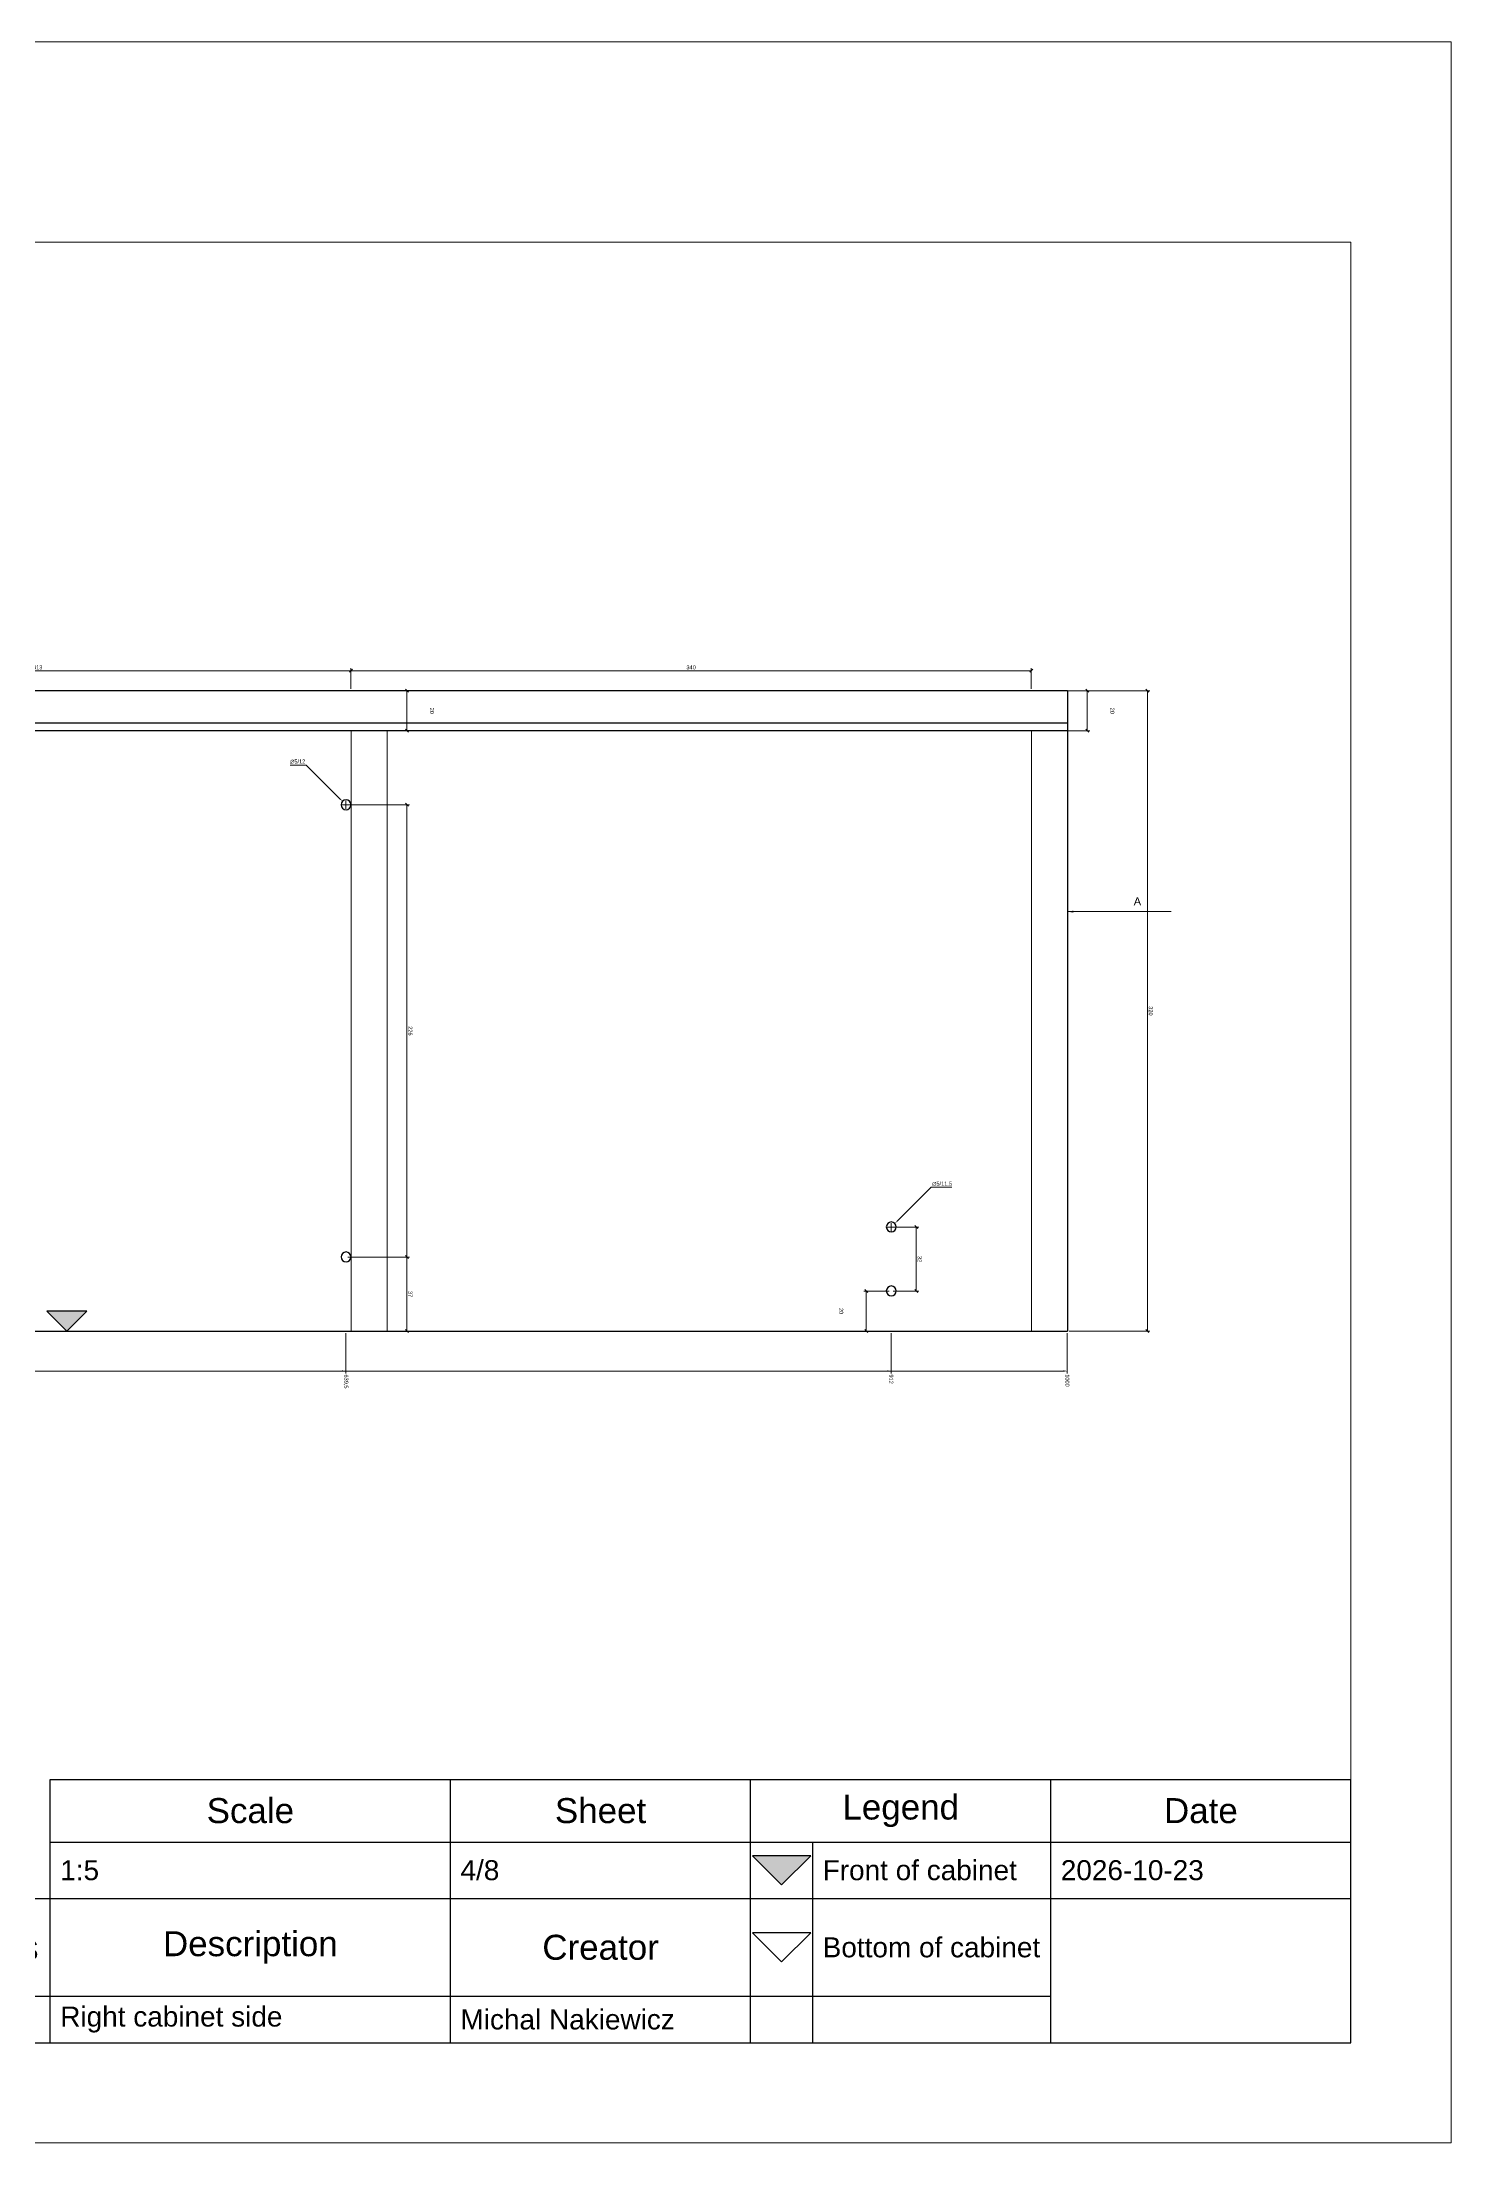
# Paper-space layout 'Right cabinet side' of a CAD drawing. Header units: millimetres. Extents: x -4 to 1481, y -4 to 1046.
# Drawn here: x 777 to 1481, y -4 to 1046 of the extents above; entities that cross this region are included whole.
import ezdxf

# ---------------------------------------------------------------- set-up
doc = ezdxf.new("R2010")
doc.units = ezdxf.units.MM
doc.layers.get('0').update_dxf_attribs({"true_color": 0xc2ced6})
for name, color, linetype, true_color in [('New project_New cabinet_Right cabinet side_Machining group1_View from above', 1, 'Continuous', 0xff0000), ('New project_New cabinet_Right cabinet side_Machining group_View from above', 1, 'Continuous', 0xff0000), ('New project_New cabinet_Right cabinet side_View from above', 1, 'Continuous', 0xff0000)]:
    doc.layers.add(name, color=color, linetype=linetype, true_color=true_color)
doc.layers.add('TitleBlock', color=7, linetype='Continuous')
doc.styles.add('Blum_Dimension', font='arial.ttf', dxfattribs={"height": 2})
doc.styles.add('Blum_Titleblock_Header', font='arial.ttf', dxfattribs={"height": 2.5})
doc.styles.add('Blum_Titleblock_Value', font='arial.ttf', dxfattribs={"height": 2})
doc.styles.add('Blum_ViewInfo', font='arial.ttf', dxfattribs={"height": 4})
doc.dimstyles.new('Blum_Chain', dxfattribs={"dimtxt": 2, "dimasz": 2, "dimexe": 1.25, "dimexo": 1, "dimtad": 0, "dimjust": 4, "dimtih": 1, "dimtoh": 1, "dimtxsty": 'Blum_Dimension', "dimblk1": 'DOTSMALL', "dimsah": 1, "dimcen": 2, "dimadec": 0, "dimazin": 2, "dimtfac": 1, "dimtix": 1, "dimtmove": 0, "dimatfit": 3, "dimldrblk": 'OBLIQUE', "dimfxl": 0, "dimlwd": 5, "dimlwe": 5, "dimarcsym": 0})
doc.dimstyles.new('Blum_Default', dxfattribs={"dimtxt": 2, "dimasz": 1.5, "dimexe": 1.25, "dimexo": 1, "dimtad": 1, "dimtxsty": 'Blum_Dimension', "dimblk": 'OBLIQUE', "dimcen": 2, "dimadec": 0, "dimazin": 2, "dimtfac": 1, "dimtix": 1, "dimtmove": 0, "dimatfit": 3, "dimfxl": 0, "dimlwd": 5, "dimlwe": 5, "dimarcsym": 0})
doc.dimstyles.new('Blum_Default$4', dxfattribs={"dimtxt": 2, "dimasz": 1.5, "dimexe": 1.25, "dimexo": 1, "dimtad": 1, "dimtih": 1, "dimtoh": 1, "dimtxsty": 'Blum_Dimension', "dimblk1": 'OBLIQUE', "dimsah": 1, "dimcen": 2, "dimadec": 0, "dimazin": 2, "dimtfac": 1, "dimtofl": 0, "dimtmove": 0, "dimatfit": 3, "dimfxl": 0, "dimlwd": 5, "dimlwe": 5, "dimarcsym": 0})
doc.dimstyles.new('Blum_ViewInfo', dxfattribs={"dimtxt": 4, "dimasz": 3, "dimexe": 1.25, "dimexo": 1, "dimtad": 1, "dimtxsty": 'Blum_ViewInfo', "dimblk": 'OBLIQUE', "dimcen": 0, "dimadec": 0, "dimazin": 2, "dimtfac": 1, "dimtofl": 0, "dimtmove": 0, "dimatfit": 2, "dimfxl": 0, "dimlwd": 20, "dimlwe": 20, "dimarcsym": 0})

# ---------------------------------------------------------------- blocks, each defined once
blk = doc.blocks.new('Blum_Trinagle_Outline')
blk.add_lwpolyline([(0, 0), (2, 2), (-2, 2)], close=True)
blk = doc.blocks.new('Blum_Trinagle_Filled')
h = blk.add_hatch(color=256)
h.dxf.hatch_style = 1
h.paths.add_polyline_path([(2, 2), (-2, 2), (0, 0)])
blk.add_lwpolyline([(0, 0), (2, 2), (-2, 2)], close=True)
blk = doc.blocks.new('*T134')
at = {"layer": 'TitleBlock', "color": 0, "linetype": 'ByBlock', "lineweight": -2, "transparency": 16777216}
for p, q in [((147, 26.32), (277, 26.32)), ((147, 0), (147, 26.32)), ((187, 0), (187, 26.32)), ((217, 0), (217, 26.32)), ((247, 0), (247, 26.32)), ((277, 0), (277, 26.32)), ((147, 20.08), (277, 20.08)), ((223.2, 0), (223.2, 20.08)), ((0, 14.42), (277, 14.42)), ((0, 0), (0, 14.42)), ((40, 0), (40, 14.42)), ((80, 0), (80, 14.42)), ((120, 0), (120, 14.42)), ((0, 4.67), (247, 4.67)), ((0, 0), (277, 0))]:
    blk.add_line(p, q, dxfattribs=at)
at = {"layer": 'TitleBlock', "color": 0, "lineweight": 0, "transparency": 16777216, "xscale": 1.45, "yscale": 1.45, "zscale": 1.45}
for name, p in [('Blum_Trinagle_Filled', (220.1, 15.8)), ('Blum_Trinagle_Outline', (220.1, 8.09))]:
    blk.add_blockref(name, p, dxfattribs=at)
at = {"layer": 'TitleBlock', "color": 0, "lineweight": 0, "transparency": 16777216}
for s, insert, char_height, width, attachment_point, style in [('Scale', (167, 23.2), 2.5, 37, 5, 'Blum_Titleblock_Header'), ('Sheet', (202, 23.2), 2.5, 27, 5, 'Blum_Titleblock_Header'), ('Legend', (232, 23.2), 2.5, 27, 5, 'Blum_Titleblock_Header'), ('Date', (262, 23.2), 2.5, 27, 5, 'Blum_Titleblock_Header'), ('1:5', (148, 17.25), 2, 38, 4, 'Blum_Titleblock_Value'), ('4/8', (188, 17.25), 2, 28, 4, 'Blum_Titleblock_Value'), ('Front of cabinet', (224.2, 17.25), 2, 21.8, 4, 'Blum_Titleblock_Value'), ('2026-10-23', (248, 17.25), 2, 28, 4, 'Blum_Titleblock_Value'), ('Project', (20, 9.54), 2.5, 37, 5, 'Blum_Titleblock_Header'), ('Cabinet', (60, 9.54), 2.5, 37, 5, 'Blum_Titleblock_Header'), ('Drawing number', (100, 9.54), 2.5, 37, 5, 'Blum_Titleblock_Header'), ('Number of units', (133.5, 9.54), 2.5, 24, 5, 'Blum_Titleblock_Header'), ('Description', (167, 9.54), 2.5, 37, 5, 'Blum_Titleblock_Header'), ('Creator', (202, 9.54), 2.5, 27, 5, 'Blum_Titleblock_Header'), ('Bottom of cabinet', (224.2, 9.54), 2, 21.8, 4, 'Blum_Titleblock_Value'), ('New project', (1, 2.33), 2, 38, 4, 'Blum_Titleblock_Value'), ('New cabinet', (41, 2.33), 2, 38, 4, 'Blum_Titleblock_Value'), ('1', (121, 2.33), 2, 25, 4, 'Blum_Titleblock_Value'), ('Right cabinet side', (148, 2.33), 2, 38, 4, 'Blum_Titleblock_Value'), ('Michal Nakiewicz', (188, 2.33), 2, 28, 4, 'Blum_Titleblock_Value')]:
    blk.add_mtext(s, dxfattribs=dict(at, insert=insert, char_height=char_height, width=width, attachment_point=attachment_point, style=style))
blk = doc.blocks.new('TitleBlock_Right cabinet side')
at = {"layer": 'TitleBlock', "lineweight": 0, "transparency": 33554684}
for points in [[(-0.79, -0.79, 0), (-0.79, 209.21, 0), (296.21, 209.21, 0), (296.21, -0.79, 0)], [(9.21, 9.21, 0), (9.21, 189.21, 0), (286.21, 189.21, 0), (286.21, 9.21, 0)]]:
    blk.add_polyline3d(points, close=True, dxfattribs=at)
blk.add_blockref('*T134', (9.21, 9.21))
blk = doc.blocks.new('_DotSmall')
at = {"color": 0, "linetype": 'ByBlock', "const_width": 0.5}
blk.add_lwpolyline([(-0.0625, 0, 1), (0.0625, 0, 1)], format="xyb", close=True, dxfattribs=at)
blk = doc.blocks.new('*D148')
at = {"layer": 'New project_New cabinet_Right cabinet side_View from above', "color": 0, "lineweight": 5, "transparency": 16777216}
for p, q in [((289.3, 400.8), (289.3, 380.6)), ((928.8, 400.8), (928.8, 380.6)), ((289.3, 381.8), (926.8, 381.8))]:
    blk.add_line(p, q, dxfattribs=at)
at = {"layer": 'New project_New cabinet_Right cabinet side_View from above', "color": 0, "lineweight": 0, "transparency": 16777216}
blk.add_solid([(926.8, 381.5), (926.8, 382.2), (928.8, 381.8)], dxfattribs=at)
at = {"layer": 'New project_New cabinet_Right cabinet side_View from above', "color": 0, "lineweight": 5, "transparency": 16777216, "xscale": 2, "yscale": 2, "zscale": 2, "rotation": 180}
blk.add_blockref('_DotSmall', (289.3, 381.8), dxfattribs=at)
at = {"layer": 'New project_New cabinet_Right cabinet side_View from above', "color": 0, "lineweight": 0, "transparency": 16777216, "insert": (928.8, 376.6), "char_height": 2, "attachment_point": 5, "rotation": 270, "style": 'Blum_Dimension'}
blk.add_mtext('639,5', dxfattribs=at)
blk = doc.blocks.new('_Oblique')
at = {"color": 0, "linetype": 'ByBlock', "lineweight": -2}
blk.add_line((-0.5, -0.5), (0.5, 0.5), dxfattribs=at)
blk = doc.blocks.new('*D151')
at = {"layer": 'New project_New cabinet_Right cabinet side_View from above', "color": 0, "lineweight": 5, "transparency": 16777216}
for p, q in [((289.3, 400.8), (289.3, 380.6)), ((1201.3, 400.8), (1201.3, 380.6)), ((289.3, 381.8), (1199.3, 381.8))]:
    blk.add_line(p, q, dxfattribs=at)
at = {"layer": 'New project_New cabinet_Right cabinet side_View from above', "color": 0, "lineweight": 0, "transparency": 16777216}
blk.add_solid([(1199.3, 381.5), (1199.3, 382.2), (1201.3, 381.8)], dxfattribs=at)
at = {"layer": 'New project_New cabinet_Right cabinet side_View from above', "color": 0, "lineweight": 5, "transparency": 16777216, "xscale": 2, "yscale": 2, "zscale": 2, "rotation": 180}
blk.add_blockref('_DotSmall', (289.3, 381.8), dxfattribs=at)
at = {"layer": 'New project_New cabinet_Right cabinet side_View from above', "color": 0, "lineweight": 0, "transparency": 16777216, "insert": (1201.3, 377.8), "char_height": 2, "attachment_point": 5, "rotation": 270, "style": 'Blum_Dimension'}
blk.add_mtext('912', dxfattribs=at)
blk = doc.blocks.new('*D154')
at = {"layer": 'New project_New cabinet_Right cabinet side_View from above', "color": 0, "lineweight": 5, "transparency": 16777216}
for p, q in [((289.3, 400.8), (289.3, 380.6)), ((1289.3, 400.8), (1289.3, 380.6)), ((289.3, 381.8), (1287.3, 381.8))]:
    blk.add_line(p, q, dxfattribs=at)
at = {"layer": 'New project_New cabinet_Right cabinet side_View from above', "color": 0, "lineweight": 0, "transparency": 16777216}
blk.add_solid([(1287.3, 381.5), (1287.3, 382.2), (1289.3, 381.8)], dxfattribs=at)
at = {"layer": 'New project_New cabinet_Right cabinet side_View from above', "color": 0, "lineweight": 5, "transparency": 16777216, "xscale": 2, "yscale": 2, "zscale": 2, "rotation": 180}
blk.add_blockref('_DotSmall', (289.3, 381.8), dxfattribs=at)
at = {"layer": 'New project_New cabinet_Right cabinet side_View from above', "color": 0, "lineweight": 0, "transparency": 16777216, "insert": (1289.3, 377.1), "char_height": 2, "attachment_point": 5, "rotation": 270, "style": 'Blum_Dimension'}
blk.add_mtext('1000', dxfattribs=at)
blk = doc.blocks.new('*D178')
at = {"layer": 'New project_New cabinet_Right cabinet side_View from above', "color": 0, "lineweight": 5, "transparency": 16777216}
for p, q in [((929.8, 438.8), (960.6, 438.8)), ((959.3, 401.8), (959.3, 438.8)), ((929.8, 401.8), (960.6, 401.8))]:
    blk.add_line(p, q, dxfattribs=at)
at = {"layer": 'New project_New cabinet_Right cabinet side_View from above', "color": 0, "lineweight": 5, "transparency": 16777216, "xscale": 1.5, "yscale": 1.5, "zscale": 1.5}
for p, rotation in [((959.3, 438.8), 90), ((959.3, 401.8), 270)]:
    blk.add_blockref('_Oblique', p, dxfattribs=dict(at, rotation=rotation))
at = {"layer": 'New project_New cabinet_Right cabinet side_View from above', "color": 0, "lineweight": 0, "transparency": 16777216, "insert": (961, 420.3), "char_height": 2, "attachment_point": 5, "rotation": 270, "style": 'Blum_Dimension'}
blk.add_mtext('37', dxfattribs=at)
blk = doc.blocks.new('*D181')
at = {"layer": 'New project_New cabinet_Right cabinet side_View from above', "color": 0, "lineweight": 5, "transparency": 16777216}
for p, q in [((929.8, 664.8), (960.6, 664.8)), ((959.3, 438.8), (959.3, 664.8)), ((929.8, 438.8), (960.6, 438.8))]:
    blk.add_line(p, q, dxfattribs=at)
at = {"layer": 'New project_New cabinet_Right cabinet side_View from above', "color": 0, "lineweight": 5, "transparency": 16777216, "xscale": 1.5, "yscale": 1.5, "zscale": 1.5}
for p, rotation in [((959.3, 664.8), 90), ((959.3, 438.8), 270)]:
    blk.add_blockref('_Oblique', p, dxfattribs=dict(at, rotation=rotation))
at = {"layer": 'New project_New cabinet_Right cabinet side_View from above', "color": 0, "lineweight": 0, "transparency": 16777216, "insert": (961, 551.8), "char_height": 2, "attachment_point": 5, "rotation": 270, "style": 'Blum_Dimension'}
blk.add_mtext('226', dxfattribs=at)
blk = doc.blocks.new('*D184')
at = {"layer": 'New project_New cabinet_Right cabinet side_View from above', "color": 0, "lineweight": 5, "transparency": 16777216}
for p, q in [((932.3, 721.8), (960.6, 721.8)), ((959.3, 701.8), (959.3, 721.8)), ((932.3, 701.8), (960.6, 701.8))]:
    blk.add_line(p, q, dxfattribs=at)
at = {"layer": 'New project_New cabinet_Right cabinet side_View from above', "color": 0, "lineweight": 5, "transparency": 16777216, "xscale": 1.5, "yscale": 1.5, "zscale": 1.5}
for p, rotation in [((959.3, 721.8), 90), ((959.3, 701.8), 270)]:
    blk.add_blockref('_Oblique', p, dxfattribs=dict(at, rotation=rotation))
at = {"layer": 'New project_New cabinet_Right cabinet side_View from above', "color": 0, "lineweight": 0, "transparency": 16777216, "insert": (971.8, 711.8), "char_height": 2, "attachment_point": 5, "rotation": 270, "style": 'Blum_Dimension'}
blk.add_mtext('20', dxfattribs=at)
blk = doc.blocks.new('*D187')
at = {"layer": 'New project_New cabinet_Right cabinet side_View from above', "color": 0, "lineweight": 5, "transparency": 16777216}
for p, q in [((1200.3, 421.8), (1187.6, 421.8)), ((1188.8, 401.8), (1188.8, 421.8)), ((1200.3, 401.8), (1187.6, 401.8))]:
    blk.add_line(p, q, dxfattribs=at)
at = {"layer": 'New project_New cabinet_Right cabinet side_View from above', "color": 0, "lineweight": 5, "transparency": 16777216, "xscale": 1.5, "yscale": 1.5, "zscale": 1.5}
for p, rotation in [((1188.8, 421.8), 90), ((1188.8, 401.8), 270)]:
    blk.add_blockref('_Oblique', p, dxfattribs=dict(at, rotation=rotation))
at = {"layer": 'New project_New cabinet_Right cabinet side_View from above', "color": 0, "lineweight": 0, "transparency": 16777216, "insert": (1176.3, 411.8), "char_height": 2, "attachment_point": 5, "rotation": 270, "style": 'Blum_Dimension'}
blk.add_mtext('20', dxfattribs=at)
blk = doc.blocks.new('*D190')
at = {"layer": 'New project_New cabinet_Right cabinet side_View from above', "color": 0, "lineweight": 5, "transparency": 16777216}
for p, q in [((1202.3, 453.8), (1215.1, 453.8)), ((1213.8, 421.8), (1213.8, 453.8)), ((1202.3, 421.8), (1215.1, 421.8))]:
    blk.add_line(p, q, dxfattribs=at)
at = {"layer": 'New project_New cabinet_Right cabinet side_View from above', "color": 0, "lineweight": 5, "transparency": 16777216, "xscale": 1.5, "yscale": 1.5, "zscale": 1.5}
for p, rotation in [((1213.8, 453.8), 90), ((1213.8, 421.8), 270)]:
    blk.add_blockref('_Oblique', p, dxfattribs=dict(at, rotation=rotation))
at = {"layer": 'New project_New cabinet_Right cabinet side_View from above', "color": 0, "lineweight": 0, "transparency": 16777216, "insert": (1215.5, 437.8), "char_height": 2, "attachment_point": 5, "rotation": 270, "style": 'Blum_Dimension'}
blk.add_mtext('32', dxfattribs=at)
blk = doc.blocks.new('*D193')
at = {"layer": 'New project_New cabinet_Right cabinet side_View from above', "color": 0, "lineweight": 5, "transparency": 16777216}
for p, q in [((1272.3, 721.8), (1300.6, 721.8)), ((1299.3, 701.8), (1299.3, 721.8)), ((1272.3, 701.8), (1300.6, 701.8))]:
    blk.add_line(p, q, dxfattribs=at)
at = {"layer": 'New project_New cabinet_Right cabinet side_View from above', "color": 0, "lineweight": 5, "transparency": 16777216, "xscale": 1.5, "yscale": 1.5, "zscale": 1.5}
for p, rotation in [((1299.3, 721.8), 90), ((1299.3, 701.8), 270)]:
    blk.add_blockref('_Oblique', p, dxfattribs=dict(at, rotation=rotation))
at = {"layer": 'New project_New cabinet_Right cabinet side_View from above', "color": 0, "lineweight": 0, "transparency": 16777216, "insert": (1311.8, 711.8), "char_height": 2, "attachment_point": 5, "rotation": 270, "style": 'Blum_Dimension'}
blk.add_mtext('20', dxfattribs=at)
blk = doc.blocks.new('*D199')
at = {"layer": 'New project_New cabinet_Right cabinet side_View from above', "color": 0, "lineweight": 5, "transparency": 16777216}
for p, q in [((618.3, 722.8), (618.3, 733.1)), ((618.3, 731.8), (931.3, 731.8)), ((931.3, 722.8), (931.3, 733.1))]:
    blk.add_line(p, q, dxfattribs=at)
at = {"layer": 'New project_New cabinet_Right cabinet side_View from above', "color": 0, "lineweight": 5, "transparency": 16777216, "xscale": 1.5, "yscale": 1.5, "zscale": 1.5, "rotation": 180}
blk.add_blockref('_Oblique', (618.3, 731.8), dxfattribs=at)
at = {"layer": 'New project_New cabinet_Right cabinet side_View from above', "color": 0, "lineweight": 5, "transparency": 16777216, "xscale": 1.5, "yscale": 1.5, "zscale": 1.5}
blk.add_blockref('_Oblique', (931.3, 731.8), dxfattribs=at)
at = {"layer": 'New project_New cabinet_Right cabinet side_View from above', "color": 0, "lineweight": 0, "transparency": 16777216, "insert": (774.8, 733.5), "char_height": 2, "attachment_point": 5, "style": 'Blum_Dimension'}
blk.add_mtext('313', dxfattribs=at)
blk = doc.blocks.new('*D202')
at = {"layer": 'New project_New cabinet_Right cabinet side_View from above', "color": 0, "lineweight": 5, "transparency": 16777216}
for p, q in [((931.3, 722.8), (931.3, 733.1)), ((931.3, 731.8), (1271.3, 731.8)), ((1271.3, 722.8), (1271.3, 733.1))]:
    blk.add_line(p, q, dxfattribs=at)
at = {"layer": 'New project_New cabinet_Right cabinet side_View from above', "color": 0, "lineweight": 5, "transparency": 16777216, "xscale": 1.5, "yscale": 1.5, "zscale": 1.5, "rotation": 180}
blk.add_blockref('_Oblique', (931.3, 731.8), dxfattribs=at)
at = {"layer": 'New project_New cabinet_Right cabinet side_View from above', "color": 0, "lineweight": 5, "transparency": 16777216, "xscale": 1.5, "yscale": 1.5, "zscale": 1.5}
blk.add_blockref('_Oblique', (1271.3, 731.8), dxfattribs=at)
at = {"layer": 'New project_New cabinet_Right cabinet side_View from above', "color": 0, "lineweight": 0, "transparency": 16777216, "insert": (1101.3, 733.5), "char_height": 2, "attachment_point": 5, "style": 'Blum_Dimension'}
blk.add_mtext('340', dxfattribs=at)
blk = doc.blocks.new('*D205')
at = {"layer": 'New project_New cabinet_Right cabinet side_Machining group_View from above', "color": 0, "lineweight": 5, "transparency": 16777216}
for p, q in [((901, 684.7), (909, 684.7)), ((909, 684.7), (926, 667.7)), ((926.8, 664.8), (930.8, 664.8)), ((928.8, 662.8), (928.8, 666.8))]:
    blk.add_line(p, q, dxfattribs=at)
at = {"layer": 'New project_New cabinet_Right cabinet side_Machining group_View from above', "color": 0, "lineweight": 0, "transparency": 16777216}
blk.add_solid([(926.2, 667.8), (925.8, 667.5), (927.1, 666.6)], dxfattribs=at)
at = {"layer": 'New project_New cabinet_Right cabinet side_Machining group_View from above', "color": 0, "lineweight": 0, "transparency": 16777216, "insert": (904.7, 686.4), "char_height": 2, "attachment_point": 5, "style": 'Blum_Dimension'}
blk.add_mtext('∅5/12', dxfattribs=at)
blk = doc.blocks.new('*D211')
at = {"layer": 'New project_New cabinet_Right cabinet side_Machining group1_View from above', "color": 0, "lineweight": 5, "transparency": 16777216}
for p, q in [((1221.2, 473.7), (1204.2, 456.7)), ((1231.6, 473.7), (1221.2, 473.7)), ((1199.3, 453.8), (1203.3, 453.8)), ((1201.3, 451.8), (1201.3, 455.8))]:
    blk.add_line(p, q, dxfattribs=at)
at = {"layer": 'New project_New cabinet_Right cabinet side_Machining group1_View from above', "color": 0, "lineweight": 0, "transparency": 16777216}
blk.add_solid([(1204, 456.8), (1204.4, 456.5), (1203.1, 455.6)], dxfattribs=at)
at = {"layer": 'New project_New cabinet_Right cabinet side_Machining group1_View from above', "color": 0, "lineweight": 0, "transparency": 16777216, "insert": (1226.7, 475.4), "char_height": 2, "attachment_point": 5, "style": 'Blum_Dimension'}
blk.add_mtext('∅5/11.5', dxfattribs=at)
blk = doc.blocks.new('*D217')
at = {"layer": 'New project_New cabinet_Right cabinet side_View from above', "color": 0, "lineweight": 5, "transparency": 16777216}
for p, q in [((1290.3, 721.8), (1330.6, 721.8)), ((1329.3, 401.8), (1329.3, 721.8)), ((1290.3, 401.8), (1330.6, 401.8))]:
    blk.add_line(p, q, dxfattribs=at)
at = {"layer": 'New project_New cabinet_Right cabinet side_View from above', "color": 0, "lineweight": 5, "transparency": 16777216, "xscale": 1.5, "yscale": 1.5, "zscale": 1.5}
for p, rotation in [((1329.3, 721.8), 90), ((1329.3, 401.8), 270)]:
    blk.add_blockref('_Oblique', p, dxfattribs=dict(at, rotation=rotation))
at = {"layer": 'New project_New cabinet_Right cabinet side_View from above', "color": 0, "lineweight": 0, "transparency": 16777216, "insert": (1331, 561.8), "char_height": 2, "attachment_point": 5, "rotation": 270, "style": 'Blum_Dimension'}
blk.add_mtext('320', dxfattribs=at)

psp = doc.layouts.new('Right cabinet side')

# ---------------------------------------------------------------- linework, layer by layer
at = {"linetype": 'Continuous', "lineweight": 30, "transparency": 33554684}
for p, q in [((1289.35, 721.828), (289.35, 721.828)), ((1289.35, 721.828), (1289.35, 705.828)), ((289.35, 705.828), (1289.35, 705.828)), ((1289.35, 705.828), (1289.35, 701.828)), ((1289.35, 701.828), (289.35, 701.828)), ((1289.35, 701.828), (1289.35, 401.828)), ((289.35, 401.828), (1289.35, 401.828))]:
    psp.add_line(p, q, dxfattribs=at)
at = {"linetype": 'Continuous', "lineweight": 5, "transparency": 33554684}
for p, q in [((931.35, 701.828), (931.35, 401.828)), ((949.35, 701.828), (931.35, 701.828)), ((949.35, 401.828), (949.35, 701.828)), ((1271.35, 401.828), (1271.35, 701.828)), ((1271.35, 701.828), (1289.35, 701.828)), ((1289.35, 701.828), (1289.35, 401.828)), ((949.35, 401.828), (931.35, 401.828)), ((1271.35, 401.828), (1289.35, 401.828))]:
    psp.add_line(p, q, dxfattribs=at)
at = {"linetype": 'Continuous', "lineweight": 30, "transparency": 33554684, "extrusion": (0, 0, -1)}
for centre in [(-928.85, 664.828), (-1201.35, 453.828), (-928.85, 438.828), (-1201.35, 421.828)]:
    psp.add_circle(centre, 2.5, dxfattribs=at)

# ---------------------------------------------------------------- block references
at = {"lineweight": 0, "transparency": 33554684, "xscale": 5, "yscale": 5, "zscale": 5}
psp.add_blockref('TitleBlock_Right cabinet side', (0, 0), dxfattribs=at)
at = {"layer": 'New project_New cabinet_Right cabinet side_View from above', "lineweight": 0, "transparency": 33554684, "xscale": 5, "yscale": 5, "zscale": 5}
psp.add_blockref('Blum_Trinagle_Filled', (789.35, 401.828), dxfattribs=at)

# ---------------------------------------------------------------- texts
at = {"lineweight": 0, "transparency": 33554684, "insert": (1322.475, 614.553), "char_height": 4, "attachment_point": 7, "style": 'Blum_ViewInfo'}
psp.add_mtext('A', dxfattribs=at)

# ---------------------------------------------------------------- dimensions: what is measured, and where the dimension line sits
at = {"layer": 'New project_New cabinet_Right cabinet side_Machining group1_View from above', "lineweight": 0, "transparency": 33554684}
dim = psp.add_diameter_dim_2p(p1=(1199.582, 452.06), p2=(1203.117, 455.595), dimstyle='Blum_Default$4', override={"dimscale": 0, "dimpost": '/11.5'}, dxfattribs=at)
dim.commit()
dim.dimension.update_dxf_attribs({"geometry": '*D211', "text_midpoint": (1226.72, 473.715), "dimtype": 163})
at = {"layer": 'New project_New cabinet_Right cabinet side_Machining group_View from above', "lineweight": 0, "transparency": 33554684}
dim = psp.add_diameter_dim_2p(p1=(930.617, 663.06), p2=(927.082, 666.595), dimstyle='Blum_Default$4', override={"dimscale": 0, "dimpost": '/12'}, dxfattribs=at)
dim.commit()
dim.dimension.update_dxf_attribs({"geometry": '*D205', "text_midpoint": (904.662, 684.715), "dimtype": 163})
at = {"layer": 'New project_New cabinet_Right cabinet side_View from above', "lineweight": 0, "transparency": 33554684}
for base, p1, p2, dimstyle, picture, middle in [((931.35, 731.828), (618.35, 721.828), (931.35, 721.828), 'Blum_Default', '*D199', (774.85, 733.474)), ((1271.35, 731.828), (931.35, 721.828), (1271.35, 721.828), 'Blum_Default', '*D202', (1101.35, 733.474)), ((928.85, 381.828), (289.35, 401.828), (928.85, 401.828), 'Blum_Chain', '*D148', (928.85, 376.565)), ((1201.35, 381.828), (289.35, 401.828), (1201.35, 401.828), 'Blum_Chain', '*D151', (1201.35, 377.753)), ((1289.35, 381.828), (289.35, 401.828), (1289.35, 401.828), 'Blum_Chain', '*D154', (1289.35, 377.064))]:
    dim = psp.add_linear_dim(base=base, p1=p1, p2=p2, dimstyle=dimstyle, override={"dimscale": 0}, dxfattribs=at)
    dim.commit()
    dim.dimension.update_dxf_attribs({"geometry": picture, "text_midpoint": middle})
for base, p1, p2, override, picture, middle in [((959.35, 721.828), (931.35, 701.828), (931.35, 721.828), {"dimscale": 0, "dimtmove": 2}, '*D184', (971.85, 711.828)), ((1299.35, 721.828), (1271.35, 701.828), (1271.35, 721.828), {"dimscale": 0, "dimtmove": 2}, '*D193', (1311.85, 711.828)), ((1188.85, 421.828), (1201.35, 401.828), (1201.35, 421.828), {"dimscale": 0, "dimtad": 4, "dimtmove": 2}, '*D187', (1176.35, 411.828))]:
    dim = psp.add_linear_dim(base=base, p1=p1, p2=p2, angle=90, dimstyle='Blum_Default', override=override, dxfattribs=at)
    dim.commit()
    dim.dimension.update_dxf_attribs({"geometry": picture, "text_midpoint": middle, "dimtype": 160})
for base, p1, p2, picture, middle in [((1329.35, 721.828), (1289.35, 401.828), (1289.35, 721.828), '*D217', (1330.997, 561.828)), ((959.35, 664.828), (928.85, 438.828), (928.85, 664.828), '*D181', (960.996, 551.828)), ((1213.85, 453.828), (1201.35, 421.828), (1201.35, 453.828), '*D190', (1215.497, 437.828)), ((959.35, 438.828), (928.85, 401.828), (928.85, 438.828), '*D178', (960.997, 420.328))]:
    dim = psp.add_linear_dim(base=base, p1=p1, p2=p2, angle=90, dimstyle='Blum_Default', override={"dimscale": 0}, dxfattribs=at)
    dim.commit()
    dim.dimension.update_dxf_attribs({"geometry": picture, "text_midpoint": middle})

# ---------------------------------------------------------------- leaders
at = {"lineweight": 0, "transparency": 33554684}
psp.add_leader([(1289.35, 611.428), (1341.151, 611.428)], dimstyle='Blum_ViewInfo', override={"dimscale": 0}, dxfattribs=at)

doc.saveas('drawing.dxf')
